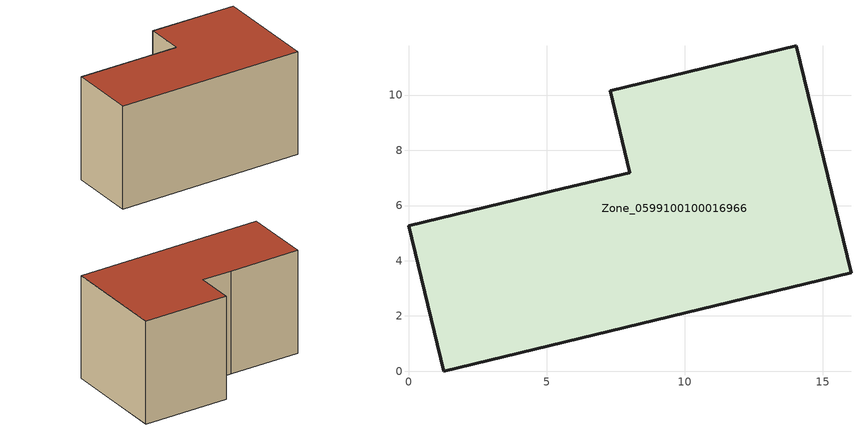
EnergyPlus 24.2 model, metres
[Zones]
Zone_0599100100016966
 floor ground (C_G): 0,5.27 5.63,6.62 8.02,7.18 7.31,10.16 14.05,11.78 16.03,3.56 1.27,0 z0
 wall outside (C_F): 1.27,0 16.03,3.56 14.05,11.78 7.31,10.16 8.02,7.18 5.63,6.62 0,5.27 1.27,0 z0:8.38
 roof outside (C_R): 5.63,6.62 0,5.27 1.27,0 16.03,3.56 14.05,11.78 7.31,10.16 8.02,7.18 z8.38
[BUILDING]
Pand.0599100100016966: North Axis=0; Terrain=City; Loads Convergence Tolerance Value=0.04; Temperature Convergence Tolerance Value=0.4; Solar Distribution=FullExterior; Maximum Number of Warmup Days=25; Minimum Number of Warmup Days=1
[Site:Location]
Rotterdam.The.Hague.AP_ZH_NLD Design_Conditions: Latitude=51.96; Longitude=4.45; Time Zone=1; Elevation=-4.5
[SITE:GROUNDTEMPERATURE:BUILDINGSURFACE]
18, 18, 18, 18, 18, 18, 18, 18, 18, 18, 18, 18
[MATERIAL] Thermal Absorptance=0.9; Solar Absorptance=0.7; Visible Absorptance=0.7
Name | Roughness | Thickness | Conductivity | Density | Specific Heat
G.TC.2015-2018 | MediumSmooth | 0.15 | 0.0428571 | 540 | 1210
F.TC.2015-2018 | Rough | 0.3 | 0.0666667 | 1920 | 840
R.TC.2015-2018 | MediumRough | 0.2 | 0.0333333 | 1500 | 1000
[CONSTRUCTION]
C_G: G.TC.2015-2018
C_F: F.TC.2015-2018
C_R: R.TC.2015-2018
[ZONE]
Zone_0599100100016966: Type=1; Multiplier=1; Ceiling Height=Autocalculate; Volume=Autocalculate; Floor Area=autocalculate; Part of Total Floor Area=Yes
[ZONEINFILTRATION:DESIGNFLOWRATE]
Infil_Zone_0599100100016966: Zone or ZoneList or Space or SpaceList=Zone_0599100100016966; Schedule=AlwaysOn; Design Flow Rate Calculation Method=Flow/Area; Flow Rate per Floor Area=0.0015; Constant Term Coefficient=1; Temperature Term Coefficient=0; Velocity Term Coefficient=0; Velocity Squared Term Coefficient=0
[HVACTEMPLATE:ZONE:IDEALLOADSAIRSYSTEM]
Zone_0599100100016966: Maximum Heating Supply Air Temperature=50; Minimum Cooling Supply Air Temperature=13; Maximum Heating Supply Air Humidity Ratio=0.0156; Minimum Cooling Supply Air Humidity Ratio=0.0077; Heating Limit=NoLimit; Cooling Limit=NoLimit; Dehumidification Control Type=ConstantSensibleHeatRatio; Cooling Sensible Heat Ratio=0.7; Dehumidification Setpoint=60; Humidification Control Type=None; Humidification Setpoint=30; Outdoor Air Method=None; Outdoor Air Flow Rate per Person=0.00944; Outdoor Air Flow Rate per Zone Floor Area=0; Outdoor Air Flow Rate per Zone=0; Demand Controlled Ventilation Type=None; Outdoor Air Economizer Type=NoEconomizer; Heat Recovery Type=None; Sensible Heat Recovery Effectiveness=0.7; Latent Heat Recovery Effectiveness=0.65
[ZONECONTROL:THERMOSTAT]
ThermostatControl_Zone_0599100100016966: Zone or ZoneList=Zone_0599100100016966; Control Type Schedule=DualSetpointControlType; Control 1=Thermostat_Zone_0599100100016966; Temperature Difference Between Cutout And Setpoint=0
[THERMOSTATSETPOINT:DUALSETPOINT]
Thermostat_Zone_0599100100016966: Heating Setpoint Temperature Schedule=HeatingSetpoint_Zone_0599100100016966; Cooling Setpoint Temperature Schedule=CoolingSetpoint_Zone_0599100100016966
[SCHEDULE:COMPACT]
HeatingSetpoint_Zone_0599100100016966: Through: 12/31, For: AllDays, Until: 24:00, 21
CoolingSetpoint_Zone_0599100100016966: Through: 12/31, For: AllDays, Until: 24:00, 24
DualSetpointControlType: Through: 12/31, For: AllDays, Until: 24:00, 4
AlwaysOn: Through: 12/31, For: AllDays, Until: 24:00, 1
